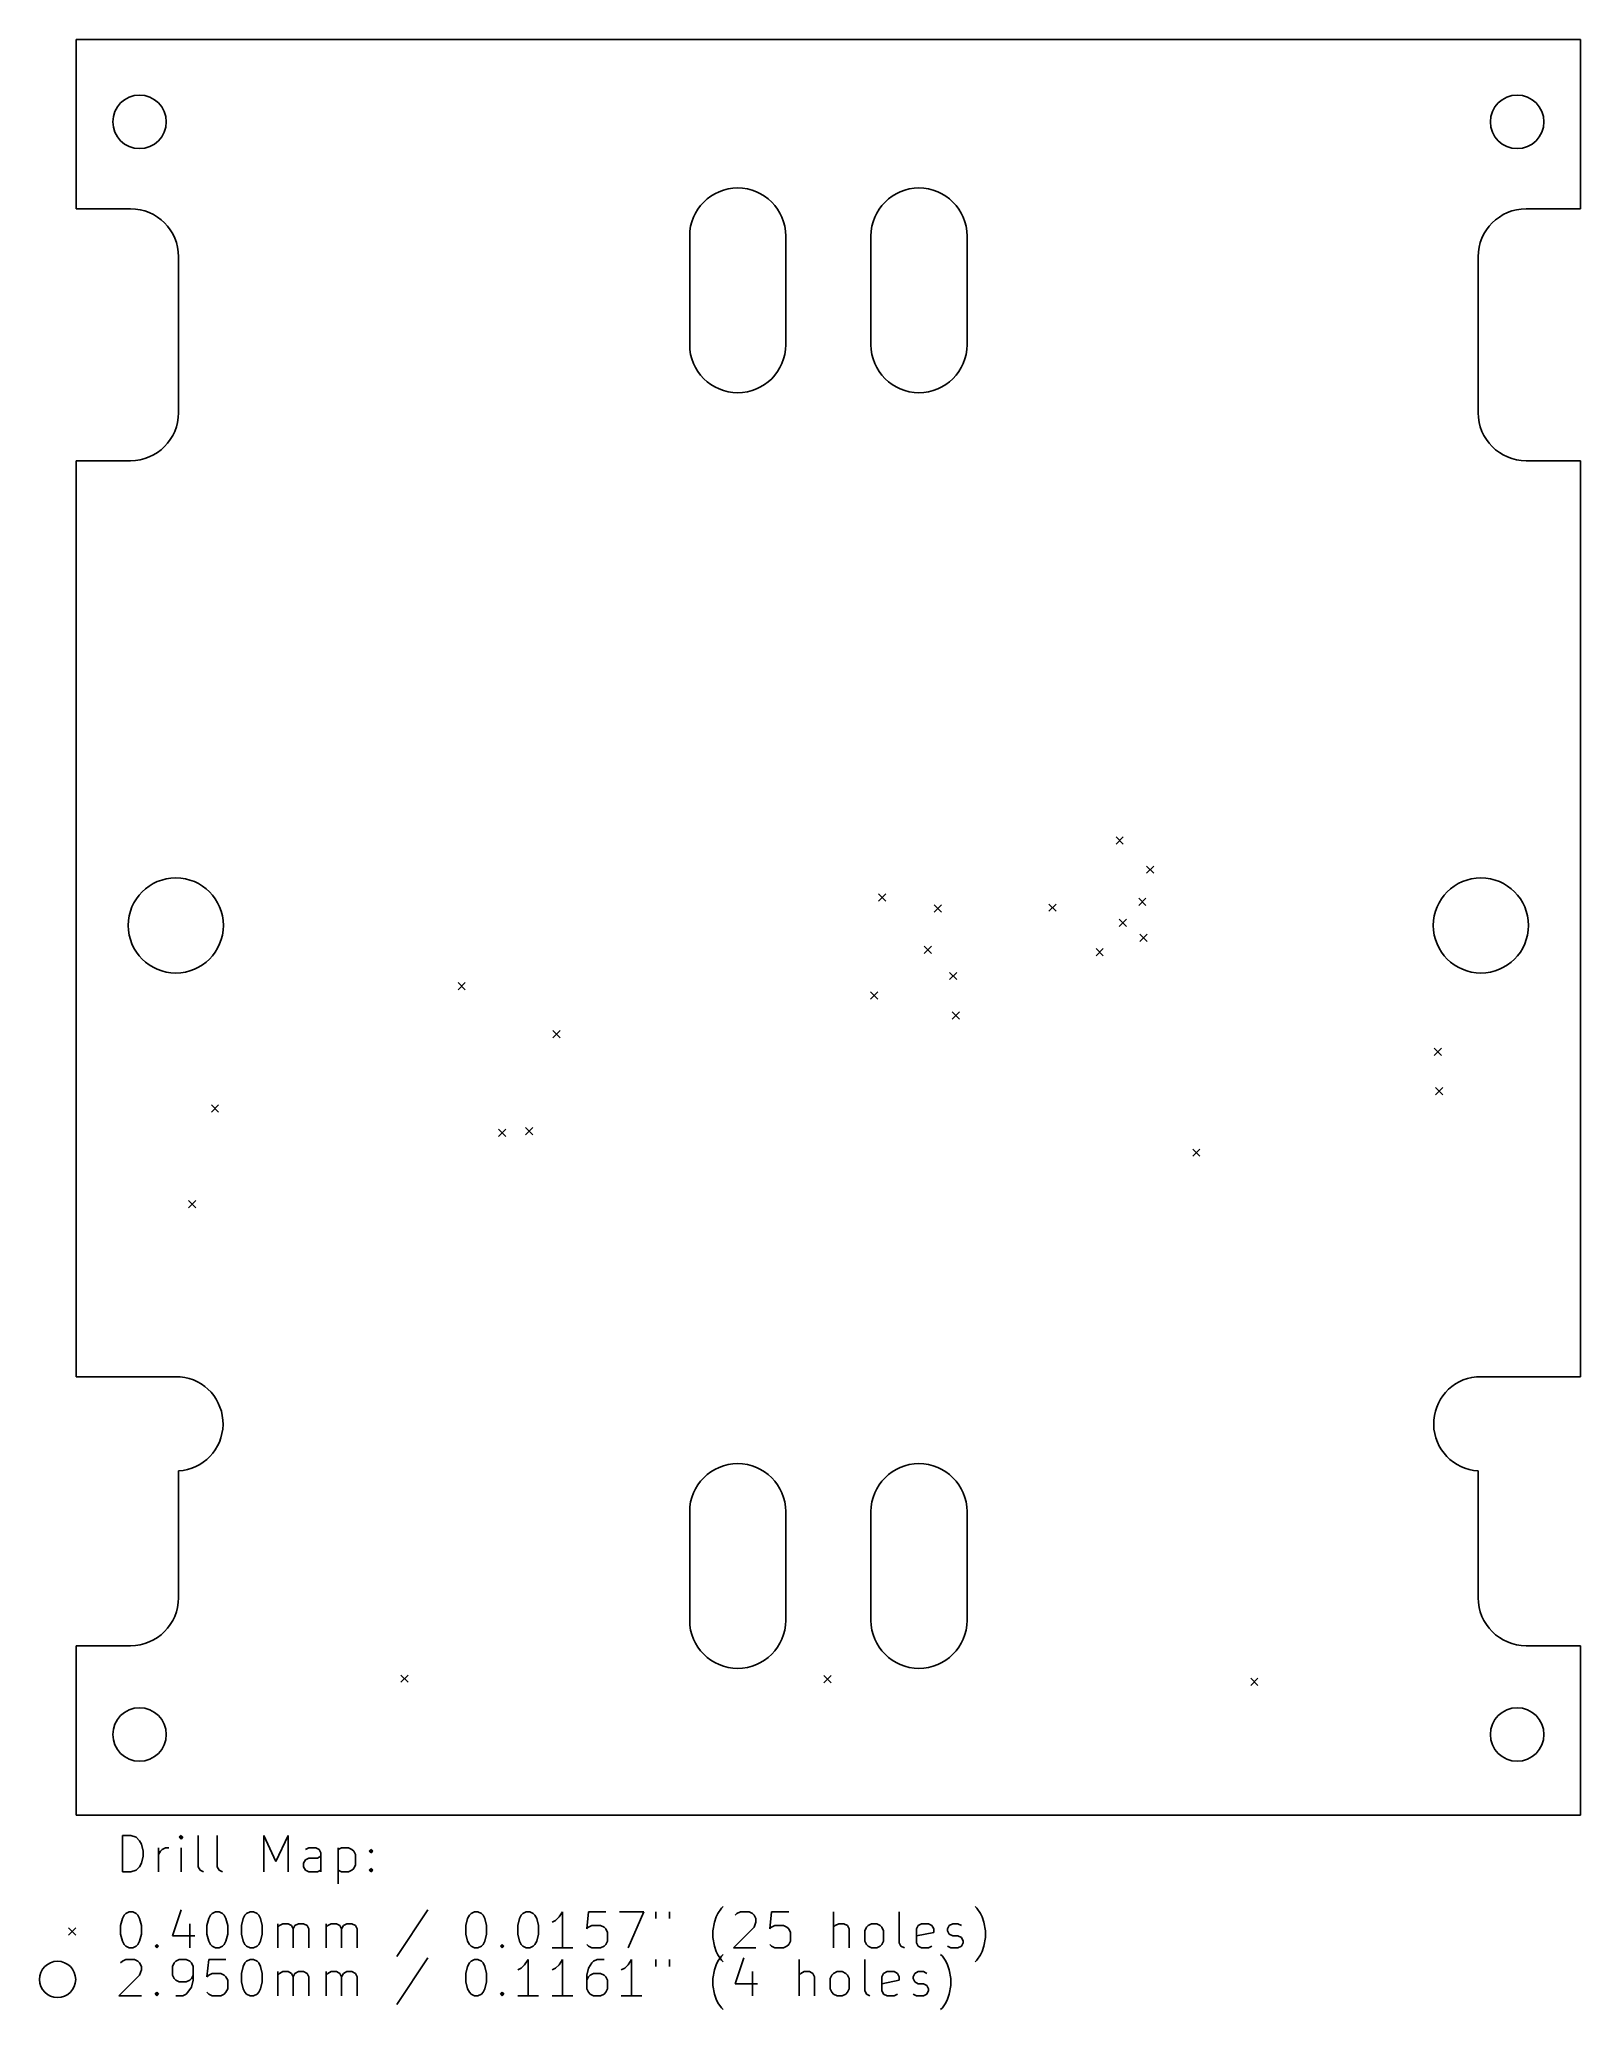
# Model space of a CAD drawing. Extents: x 101 to 186, y -174 to -66.
import ezdxf

# ---------------------------------------------------------------- set-up
doc = ezdxf.new("R2010")
doc.units = 0
doc.layers.add('BLACK', color=7, linetype='CONTINUOUS')

msp = doc.modelspace()

# ---------------------------------------------------------------- linework, layer by layer
at = {"layer": 'BLACK', "linetype": 'CONTINUOUS'}
for p, q in [((186, -65.75), (103, -65.75)), ((103, -65.75), (103, -75.1)), ((186, -73.1), (186, -65.75)), ((186, -75.1), (186, -73.1)), ((106, -75.1), (103, -75.1)), ((183, -75.1), (186, -75.1)), ((136.85, -76.6), (136.85, -82.6)), ((142.15, -76.6), (142.15, -82.6)), ((146.85, -76.6), (146.85, -82.6)), ((152.15, -76.6), (152.15, -82.6)), ((108.65, -77.75), (108.65, -86.35)), ((180.35, -77.75), (180.35, -86.35)), ((106, -89), (103, -89)), ((103, -89), (103, -139.557)), ((183, -89), (186, -89)), ((186, -89), (185.995, -139.557)), ((160.37, -109.76), (160.77, -110.16)), ((160.77, -109.76), (160.37, -110.16)), ((162.06, -111.37), (162.46, -111.77)), ((162.46, -111.37), (162.06, -111.77)), ((147.275, -112.905), (147.675, -113.305)), ((147.675, -112.905), (147.275, -113.305)), ((150.34, -113.51), (150.74, -113.91)), ((150.74, -113.51), (150.34, -113.91)), ((156.66, -113.47), (157.06, -113.87)), ((157.06, -113.47), (156.66, -113.87)), ((161.62, -113.15), (162.02, -113.55)), ((162.02, -113.15), (161.62, -113.55)), ((160.55, -114.3), (160.95, -114.7)), ((160.95, -114.3), (160.55, -114.7)), ((161.69, -115.13), (162.09, -115.53)), ((162.09, -115.13), (161.69, -115.53)), ((149.79, -115.79), (150.19, -116.19)), ((150.19, -115.79), (149.79, -116.19)), ((159.27, -115.93), (159.67, -116.33)), ((159.67, -115.93), (159.27, -116.33)), ((151.19, -117.24), (151.59, -117.64)), ((151.59, -117.24), (151.19, -117.64)), ((124.07, -117.8), (124.47, -118.2)), ((124.47, -117.8), (124.07, -118.2)), ((146.83, -118.31), (147.23, -118.71)), ((147.23, -118.31), (146.83, -118.71)), ((151.33, -119.42), (151.73, -119.82)), ((151.73, -119.42), (151.33, -119.82)), ((129.3, -120.445), (129.7, -120.845)), ((129.7, -120.445), (129.3, -120.845)), ((177.92, -121.42), (178.32, -121.82)), ((178.32, -121.42), (177.92, -121.82)), ((178, -123.6), (178.4, -124)), ((178.4, -123.6), (178, -124)), ((110.46, -124.55), (110.86, -124.95)), ((110.86, -124.55), (110.46, -124.95)), ((126.31, -125.9), (126.71, -126.3)), ((126.71, -125.9), (126.31, -126.3)), ((127.8, -125.8), (128.2, -126.2)), ((128.2, -125.8), (127.8, -126.2)), ((164.6, -126.99), (165, -127.39)), ((165, -126.99), (164.6, -127.39)), ((109.2, -129.83), (109.6, -130.23)), ((109.6, -129.83), (109.2, -130.23)), ((108.745, -139.557), (103, -139.557)), ((185.995, -139.557), (180.25, -139.557)), ((108.65, -151.75), (108.65, -144.75)), ((180.35, -151.75), (180.35, -144.75)), ((136.85, -153), (136.85, -147)), ((142.15, -153), (142.15, -147)), ((146.85, -147), (146.85, -153)), ((152.15, -153), (152.15, -147)), ((103, -154.4), (103, -163.75)), ((106, -154.4), (103, -154.4)), ((183, -154.4), (186, -154.4)), ((186, -156.45), (186, -154.4)), ((120.92, -156.02), (121.32, -156.42)), ((121.32, -156.02), (120.92, -156.42)), ((144.25, -156.05), (144.65, -156.45)), ((144.65, -156.05), (144.25, -156.45)), ((167.8, -156.19), (168.2, -156.59)), ((168.2, -156.19), (167.8, -156.59)), ((186, -163.75), (186, -156.45)), ((103, -163.75), (186, -163.75)), ((105.551, -166.88), (105.551, -164.88)), ((105.551, -164.88), (106.027, -164.88)), ((106.027, -164.88), (106.313, -164.975)), ((106.313, -164.975), (106.504, -165.165)), ((106.504, -165.165), (106.599, -165.356)), ((108.789, -164.88), (108.694, -164.975)), ((108.694, -164.975), (108.789, -165.07)), ((108.885, -164.975), (108.789, -164.88)), ((108.789, -164.88), (108.789, -165.07)), ((108.789, -165.07), (108.885, -164.975)), ((109.742, -166.594), (109.742, -164.88)), ((110.789, -166.594), (110.789, -164.88)), ((113.361, -166.88), (113.361, -164.88)), ((113.361, -164.88), (114.027, -166.308)), ((114.027, -166.308), (114.694, -164.88)), ((114.694, -164.88), (114.694, -166.88)), ((106.599, -165.356), (106.694, -165.737)), ((106.694, -166.023), (106.599, -166.404)), ((106.694, -165.737), (106.694, -166.023)), ((107.551, -166.88), (107.551, -165.546)), ((107.551, -165.927), (107.646, -165.737)), ((107.646, -165.737), (107.742, -165.642)), ((107.742, -165.642), (107.932, -165.546)), ((107.932, -165.546), (108.123, -165.546)), ((108.789, -166.88), (108.789, -165.546)), ((115.551, -166.404), (115.646, -166.213)), ((115.837, -165.546), (115.646, -165.642)), ((115.646, -166.213), (115.837, -166.118)), ((116.218, -165.546), (115.837, -165.546)), ((115.837, -166.118), (116.313, -166.118)), ((116.408, -165.642), (116.218, -165.546)), ((116.313, -166.118), (116.504, -166.023)), ((116.504, -165.832), (116.408, -165.642)), ((116.504, -166.88), (116.504, -165.832)), ((117.456, -165.546), (117.456, -167.546)), ((117.456, -165.642), (117.646, -165.546)), ((117.646, -165.546), (118.027, -165.546)), ((118.027, -165.546), (118.218, -165.642)), ((118.218, -165.642), (118.313, -165.737)), ((118.313, -165.737), (118.408, -165.927)), ((118.408, -165.927), (118.408, -166.499)), ((119.17, -165.737), (119.265, -165.642)), ((119.265, -165.832), (119.17, -165.737)), ((119.265, -165.642), (119.361, -165.737)), ((119.265, -165.642), (119.265, -165.832)), ((119.361, -165.737), (119.265, -165.832)), ((106.027, -166.88), (105.551, -166.88)), ((106.313, -166.785), (106.027, -166.88)), ((106.504, -166.594), (106.313, -166.785)), ((106.599, -166.404), (106.504, -166.594)), ((109.837, -166.785), (109.742, -166.594)), ((110.027, -166.88), (109.837, -166.785)), ((110.885, -166.785), (110.789, -166.594)), ((111.075, -166.88), (110.885, -166.785)), ((115.551, -166.594), (115.551, -166.404)), ((115.646, -166.785), (115.551, -166.594)), ((115.837, -166.88), (115.646, -166.785)), ((116.313, -166.88), (115.837, -166.88)), ((116.504, -166.785), (116.313, -166.88)), ((117.646, -166.88), (117.456, -166.785)), ((118.027, -166.88), (117.646, -166.88)), ((118.218, -166.785), (118.027, -166.88)), ((118.313, -166.689), (118.218, -166.785)), ((118.408, -166.499), (118.313, -166.689)), ((119.17, -166.785), (119.265, -166.689)), ((119.265, -166.88), (119.17, -166.785)), ((119.265, -166.689), (119.361, -166.785)), ((119.265, -166.689), (119.265, -166.88)), ((119.361, -166.785), (119.265, -166.88)), ((105.456, -169.842), (105.551, -169.461)), ((105.551, -169.461), (105.646, -169.27)), ((105.646, -169.27), (105.742, -169.175)), ((105.742, -169.175), (105.932, -169.08)), ((105.932, -169.08), (106.123, -169.08)), ((106.123, -169.08), (106.313, -169.175)), ((106.313, -169.175), (106.408, -169.27)), ((106.408, -169.27), (106.504, -169.461)), ((106.504, -169.461), (106.599, -169.842)), ((108.789, -168.985), (108.313, -170.413)), ((110.218, -169.842), (110.313, -169.461)), ((110.313, -169.461), (110.408, -169.27)), ((110.408, -169.27), (110.504, -169.175)), ((110.504, -169.175), (110.694, -169.08)), ((110.694, -169.08), (110.885, -169.08)), ((110.885, -169.08), (111.075, -169.175)), ((111.075, -169.175), (111.17, -169.27)), ((111.17, -169.27), (111.265, -169.461)), ((111.265, -169.461), (111.361, -169.842)), ((112.123, -169.842), (112.218, -169.461)), ((112.218, -169.461), (112.313, -169.27)), ((112.313, -169.27), (112.408, -169.175)), ((112.408, -169.175), (112.599, -169.08)), ((112.599, -169.08), (112.789, -169.08)), ((112.789, -169.08), (112.98, -169.175)), ((112.98, -169.175), (113.075, -169.27)), ((113.075, -169.27), (113.17, -169.461)), ((113.17, -169.461), (113.265, -169.842)), ((122.408, -168.985), (120.694, -171.556)), ((124.504, -169.842), (124.599, -169.461)), ((124.599, -169.461), (124.694, -169.27)), ((124.694, -169.27), (124.789, -169.175)), ((124.789, -169.175), (124.98, -169.08)), ((124.98, -169.08), (125.17, -169.08)), ((125.17, -169.08), (125.361, -169.175)), ((125.361, -169.175), (125.456, -169.27)), ((125.456, -169.27), (125.551, -169.461)), ((125.551, -169.461), (125.646, -169.842)), ((127.361, -169.842), (127.456, -169.461)), ((127.456, -169.461), (127.551, -169.27)), ((127.551, -169.27), (127.646, -169.175)), ((127.646, -169.175), (127.837, -169.08)), ((127.837, -169.08), (128.027, -169.08)), ((128.027, -169.08), (128.218, -169.175)), ((128.218, -169.175), (128.313, -169.27)), ((128.313, -169.27), (128.408, -169.461)), ((128.408, -169.461), (128.504, -169.842)), ((129.456, -169.556), (129.265, -169.651)), ((129.646, -169.365), (129.456, -169.556)), ((129.837, -169.08), (129.646, -169.365)), ((129.837, -171.08), (129.837, -169.08)), ((131.265, -169.08), (131.17, -170.032)), ((132.218, -169.08), (131.265, -169.08)), ((132.98, -169.08), (134.313, -169.08)), ((134.313, -169.08), (133.456, -171.08)), ((134.98, -169.08), (134.98, -169.461)), ((135.742, -169.08), (135.742, -169.461)), ((138.218, -169.651), (138.313, -169.365)), ((138.313, -169.365), (138.408, -169.175)), ((138.408, -169.175), (138.599, -168.889)), ((138.599, -168.889), (138.694, -168.794)), ((139.361, -169.27), (139.456, -169.175)), ((139.456, -169.175), (139.646, -169.08)), ((139.646, -169.08), (140.123, -169.08)), ((140.123, -169.08), (140.313, -169.175)), ((140.313, -169.175), (140.408, -169.27)), ((140.408, -169.27), (140.504, -169.461)), ((140.504, -169.461), (140.504, -169.651)), ((141.361, -169.08), (141.265, -170.032)), ((142.313, -169.08), (141.361, -169.08)), ((144.789, -171.08), (144.789, -169.08)), ((148.408, -170.794), (148.408, -169.08)), ((152.694, -168.889), (152.599, -168.794)), ((152.885, -169.175), (152.694, -168.889)), ((152.98, -169.365), (152.885, -169.175)), ((153.075, -169.651), (152.98, -169.365)), ((102.575, -169.975), (102.975, -170.375)), ((102.975, -169.975), (102.575, -170.375)), ((105.456, -170.318), (105.456, -169.842)), ((105.551, -170.699), (105.456, -170.318)), ((105.646, -170.889), (105.551, -170.699)), ((106.504, -170.699), (106.408, -170.889)), ((106.599, -170.318), (106.504, -170.699)), ((106.599, -169.842), (106.599, -170.318)), ((108.313, -170.413), (109.551, -170.413)), ((109.265, -169.746), (109.265, -171.08)), ((110.218, -170.318), (110.218, -169.842)), ((110.313, -170.699), (110.218, -170.318)), ((110.408, -170.889), (110.313, -170.699)), ((111.265, -170.699), (111.17, -170.889)), ((111.361, -170.318), (111.265, -170.699)), ((111.361, -169.842), (111.361, -170.318)), ((112.123, -170.318), (112.123, -169.842)), ((112.218, -170.699), (112.123, -170.318)), ((112.313, -170.889), (112.218, -170.699)), ((113.17, -170.699), (113.075, -170.889)), ((113.265, -170.318), (113.17, -170.699)), ((113.265, -169.842), (113.265, -170.318)), ((114.123, -171.08), (114.123, -169.746)), ((114.123, -169.937), (114.218, -169.842)), ((114.218, -169.842), (114.408, -169.746)), ((114.408, -169.746), (114.694, -169.746)), ((114.694, -169.746), (114.885, -169.842)), ((114.885, -169.842), (114.98, -170.032)), ((114.98, -170.032), (115.075, -169.842)), ((114.98, -170.032), (114.98, -171.08)), ((115.075, -169.842), (115.265, -169.746)), ((115.265, -169.746), (115.551, -169.746)), ((115.551, -169.746), (115.742, -169.842)), ((115.742, -169.842), (115.837, -170.032)), ((115.837, -170.032), (115.837, -171.08)), ((116.789, -171.08), (116.789, -169.746)), ((116.789, -169.937), (116.885, -169.842)), ((116.885, -169.842), (117.075, -169.746)), ((117.075, -169.746), (117.361, -169.746)), ((117.361, -169.746), (117.551, -169.842)), ((117.551, -169.842), (117.646, -170.032)), ((117.646, -170.032), (117.742, -169.842)), ((117.646, -170.032), (117.646, -171.08)), ((117.742, -169.842), (117.932, -169.746)), ((117.932, -169.746), (118.218, -169.746)), ((118.218, -169.746), (118.408, -169.842)), ((118.408, -169.842), (118.504, -170.032)), ((118.504, -170.032), (118.504, -171.08)), ((124.504, -170.318), (124.504, -169.842)), ((124.599, -170.699), (124.504, -170.318)), ((124.694, -170.889), (124.599, -170.699)), ((125.551, -170.699), (125.456, -170.889)), ((125.646, -170.318), (125.551, -170.699)), ((125.646, -169.842), (125.646, -170.318)), ((127.361, -170.318), (127.361, -169.842)), ((127.456, -170.699), (127.361, -170.318)), ((127.551, -170.889), (127.456, -170.699)), ((128.408, -170.699), (128.313, -170.889)), ((128.504, -170.318), (128.408, -170.699)), ((128.504, -169.842), (128.504, -170.318)), ((131.17, -170.032), (131.265, -169.937)), ((131.265, -169.937), (131.456, -169.842)), ((131.456, -169.842), (131.932, -169.842)), ((131.932, -169.842), (132.123, -169.937)), ((132.123, -169.937), (132.218, -170.032)), ((132.218, -170.032), (132.313, -170.223)), ((132.313, -170.699), (132.218, -170.889)), ((132.313, -170.223), (132.313, -170.699)), ((138.123, -170.127), (138.218, -169.651)), ((138.123, -170.508), (138.123, -170.127)), ((138.218, -170.985), (138.123, -170.508)), ((140.408, -169.937), (139.265, -171.08)), ((140.504, -169.651), (140.408, -169.937)), ((141.265, -170.032), (141.361, -169.937)), ((141.361, -169.937), (141.551, -169.842)), ((141.551, -169.842), (142.027, -169.842)), ((142.027, -169.842), (142.218, -169.937)), ((142.218, -169.937), (142.313, -170.032)), ((142.313, -170.032), (142.408, -170.223)), ((142.408, -170.699), (142.313, -170.889)), ((142.408, -170.223), (142.408, -170.699)), ((144.885, -169.842), (144.789, -169.937)), ((145.075, -169.746), (144.885, -169.842)), ((145.361, -169.746), (145.075, -169.746)), ((145.551, -169.842), (145.361, -169.746)), ((145.646, -170.032), (145.551, -169.842)), ((145.646, -171.08), (145.646, -170.032)), ((146.504, -170.127), (146.599, -169.937)), ((146.504, -170.699), (146.504, -170.127)), ((146.599, -170.889), (146.504, -170.699)), ((146.599, -169.937), (146.694, -169.842)), ((146.694, -169.842), (146.885, -169.746)), ((146.885, -169.746), (147.17, -169.746)), ((147.17, -169.746), (147.361, -169.842)), ((147.361, -169.842), (147.456, -169.937)), ((147.456, -169.937), (147.551, -170.127)), ((147.551, -170.699), (147.456, -170.889)), ((147.551, -170.127), (147.551, -170.699)), ((149.361, -170.032), (149.456, -169.842)), ((149.361, -170.794), (149.361, -170.032)), ((150.313, -170.223), (149.361, -170.413)), ((149.456, -169.842), (149.646, -169.746)), ((149.646, -169.746), (150.027, -169.746)), ((150.027, -169.746), (150.218, -169.842)), ((150.218, -169.842), (150.313, -170.032)), ((150.313, -170.032), (150.313, -170.223)), ((151.075, -170.032), (151.17, -169.842)), ((151.075, -170.127), (151.075, -170.032)), ((151.17, -170.318), (151.075, -170.127)), ((151.17, -169.842), (151.361, -169.746)), ((151.361, -170.413), (151.17, -170.318)), ((151.361, -169.746), (151.646, -169.746)), ((151.646, -170.413), (151.361, -170.413)), ((151.646, -169.746), (151.837, -169.842)), ((151.837, -170.508), (151.646, -170.413)), ((151.932, -170.699), (151.837, -170.508)), ((151.932, -170.794), (151.932, -170.699)), ((153.17, -170.127), (153.075, -169.651)), ((153.075, -170.985), (153.17, -170.508)), ((153.17, -170.508), (153.17, -170.127)), ((105.551, -171.815), (105.742, -171.72)), ((105.742, -170.985), (105.646, -170.889)), ((105.932, -171.08), (105.742, -170.985)), ((105.742, -171.72), (106.218, -171.72)), ((106.123, -171.08), (105.932, -171.08)), ((106.313, -170.985), (106.123, -171.08)), ((106.218, -171.72), (106.408, -171.815)), ((106.408, -170.889), (106.313, -170.985)), ((107.361, -170.985), (107.456, -170.889)), ((107.456, -171.08), (107.361, -170.985)), ((107.456, -170.889), (107.551, -170.985)), ((107.456, -170.889), (107.456, -171.08)), ((107.551, -170.985), (107.456, -171.08)), ((108.694, -171.72), (108.504, -171.815)), ((109.075, -171.72), (108.694, -171.72)), ((109.265, -171.815), (109.075, -171.72)), ((110.313, -171.72), (110.218, -172.672)), ((111.265, -171.72), (110.313, -171.72)), ((110.504, -170.985), (110.408, -170.889)), ((110.694, -171.08), (110.504, -170.985)), ((110.885, -171.08), (110.694, -171.08)), ((111.075, -170.985), (110.885, -171.08)), ((111.17, -170.889), (111.075, -170.985)), ((112.408, -170.985), (112.313, -170.889)), ((112.599, -171.08), (112.408, -170.985)), ((112.408, -171.815), (112.599, -171.72)), ((112.789, -171.08), (112.599, -171.08)), ((112.599, -171.72), (112.789, -171.72)), ((112.98, -170.985), (112.789, -171.08)), ((112.789, -171.72), (112.98, -171.815)), ((113.075, -170.889), (112.98, -170.985)), ((122.408, -171.625), (120.694, -174.196)), ((124.789, -170.985), (124.694, -170.889)), ((124.98, -171.08), (124.789, -170.985)), ((124.789, -171.815), (124.98, -171.72)), ((125.17, -171.08), (124.98, -171.08)), ((124.98, -171.72), (125.17, -171.72)), ((125.361, -170.985), (125.17, -171.08)), ((125.17, -171.72), (125.361, -171.815)), ((125.456, -170.889), (125.361, -170.985)), ((126.408, -170.985), (126.504, -170.889)), ((126.504, -171.08), (126.408, -170.985)), ((126.504, -170.889), (126.599, -170.985)), ((126.504, -170.889), (126.504, -171.08)), ((126.599, -170.985), (126.504, -171.08)), ((127.646, -170.985), (127.551, -170.889)), ((127.837, -171.08), (127.646, -170.985)), ((127.932, -171.72), (127.742, -172.005)), ((128.027, -171.08), (127.837, -171.08)), ((127.932, -173.72), (127.932, -171.72)), ((128.218, -170.985), (128.027, -171.08)), ((128.313, -170.889), (128.218, -170.985)), ((130.408, -171.08), (129.265, -171.08)), ((129.837, -171.72), (129.646, -172.005)), ((129.837, -173.72), (129.837, -171.72)), ((131.265, -170.985), (131.17, -170.889)), ((131.456, -171.08), (131.265, -170.985)), ((131.932, -171.08), (131.456, -171.08)), ((131.742, -171.72), (131.551, -171.815)), ((132.123, -171.72), (131.742, -171.72)), ((132.123, -170.985), (131.932, -171.08)), ((132.218, -170.889), (132.123, -170.985)), ((133.646, -171.72), (133.456, -172.005)), ((133.646, -173.72), (133.646, -171.72)), ((134.98, -171.72), (134.98, -172.101)), ((135.742, -171.72), (135.742, -172.101)), ((138.313, -171.27), (138.218, -170.985)), ((138.408, -171.461), (138.313, -171.27)), ((138.599, -171.746), (138.408, -171.461)), ((138.408, -171.815), (138.599, -171.529)), ((138.599, -171.529), (138.694, -171.434)), ((138.694, -171.842), (138.599, -171.746)), ((139.265, -171.08), (140.504, -171.08)), ((139.837, -171.625), (139.361, -173.053)), ((141.361, -170.985), (141.265, -170.889)), ((141.551, -171.08), (141.361, -170.985)), ((142.027, -171.08), (141.551, -171.08)), ((142.218, -170.985), (142.027, -171.08)), ((142.313, -170.889), (142.218, -170.985)), ((142.885, -173.72), (142.885, -171.72)), ((146.504, -173.434), (146.504, -171.72)), ((146.694, -170.985), (146.599, -170.889)), ((146.885, -171.08), (146.694, -170.985)), ((147.17, -171.08), (146.885, -171.08)), ((147.361, -170.985), (147.17, -171.08)), ((147.456, -170.889), (147.361, -170.985)), ((148.504, -170.985), (148.408, -170.794)), ((148.694, -171.08), (148.504, -170.985)), ((149.456, -170.985), (149.361, -170.794)), ((149.646, -171.08), (149.456, -170.985)), ((150.027, -171.08), (149.646, -171.08)), ((150.218, -170.985), (150.027, -171.08)), ((150.789, -171.529), (150.694, -171.434)), ((150.98, -171.815), (150.789, -171.529)), ((151.075, -170.985), (151.265, -171.08)), ((151.265, -171.08), (151.646, -171.08)), ((151.646, -171.08), (151.837, -170.985)), ((151.837, -170.985), (151.932, -170.794)), ((152.599, -171.842), (152.694, -171.746)), ((152.694, -171.746), (152.885, -171.461)), ((152.885, -171.461), (152.98, -171.27)), ((152.98, -171.27), (153.075, -170.985)), ((106.504, -172.577), (105.361, -173.72)), ((105.456, -171.91), (105.551, -171.815)), ((106.408, -171.815), (106.504, -171.91)), ((106.504, -171.91), (106.599, -172.101)), ((106.599, -172.291), (106.504, -172.577)), ((106.599, -172.101), (106.599, -172.291)), ((108.408, -171.91), (108.313, -172.101)), ((108.313, -172.101), (108.313, -172.577)), ((108.313, -172.577), (108.408, -172.767)), ((108.504, -171.815), (108.408, -171.91)), ((108.408, -172.767), (108.504, -172.863)), ((108.504, -172.863), (108.694, -172.958)), ((109.075, -172.958), (109.265, -172.863)), ((109.361, -171.91), (109.265, -171.815)), ((109.265, -172.863), (109.361, -172.767)), ((109.456, -172.101), (109.361, -171.91)), ((109.361, -172.767), (109.456, -172.577)), ((109.361, -173.244), (109.456, -172.863)), ((109.456, -172.863), (109.456, -172.101)), ((110.218, -172.672), (110.313, -172.577)), ((110.313, -172.577), (110.504, -172.482)), ((110.504, -172.482), (110.98, -172.482)), ((110.98, -172.482), (111.17, -172.577)), ((111.17, -172.577), (111.265, -172.672)), ((111.265, -172.672), (111.361, -172.863)), ((111.361, -172.863), (111.361, -173.339)), ((112.123, -172.482), (112.218, -172.101)), ((112.123, -172.958), (112.123, -172.482)), ((112.218, -172.101), (112.313, -171.91)), ((112.313, -171.91), (112.408, -171.815)), ((112.98, -171.815), (113.075, -171.91)), ((113.075, -171.91), (113.17, -172.101)), ((113.17, -172.101), (113.265, -172.482)), ((113.265, -172.482), (113.265, -172.958)), ((114.123, -173.72), (114.123, -172.386)), ((114.123, -172.577), (114.218, -172.482)), ((114.218, -172.482), (114.408, -172.386)), ((114.408, -172.386), (114.694, -172.386)), ((114.694, -172.386), (114.885, -172.482)), ((114.885, -172.482), (114.98, -172.672)), ((114.98, -172.672), (115.075, -172.482)), ((114.98, -172.672), (114.98, -173.72)), ((115.075, -172.482), (115.265, -172.386)), ((115.265, -172.386), (115.551, -172.386)), ((115.551, -172.386), (115.742, -172.482)), ((115.742, -172.482), (115.837, -172.672)), ((115.837, -172.672), (115.837, -173.72)), ((116.789, -173.72), (116.789, -172.386)), ((116.789, -172.577), (116.885, -172.482)), ((116.885, -172.482), (117.075, -172.386)), ((117.075, -172.386), (117.361, -172.386)), ((117.361, -172.386), (117.551, -172.482)), ((117.551, -172.482), (117.646, -172.672)), ((117.646, -172.672), (117.742, -172.482)), ((117.646, -172.672), (117.646, -173.72)), ((117.742, -172.482), (117.932, -172.386)), ((117.932, -172.386), (118.218, -172.386)), ((118.218, -172.386), (118.408, -172.482)), ((118.408, -172.482), (118.504, -172.672)), ((118.504, -172.672), (118.504, -173.72)), ((124.504, -172.482), (124.599, -172.101)), ((124.504, -172.958), (124.504, -172.482)), ((124.599, -172.101), (124.694, -171.91)), ((124.694, -171.91), (124.789, -171.815)), ((125.361, -171.815), (125.456, -171.91)), ((125.456, -171.91), (125.551, -172.101)), ((125.551, -172.101), (125.646, -172.482)), ((125.646, -172.482), (125.646, -172.958)), ((127.551, -172.196), (127.361, -172.291)), ((127.742, -172.005), (127.551, -172.196)), ((129.456, -172.196), (129.265, -172.291)), ((129.646, -172.005), (129.456, -172.196)), ((131.265, -172.196), (131.17, -172.577)), ((131.17, -172.577), (131.17, -173.339)), ((131.265, -172.672), (131.17, -172.863)), ((131.456, -171.91), (131.265, -172.196)), ((131.361, -172.577), (131.265, -172.672)), ((131.551, -172.482), (131.361, -172.577)), ((131.551, -171.815), (131.456, -171.91)), ((131.932, -172.482), (131.551, -172.482)), ((132.123, -172.577), (131.932, -172.482)), ((132.218, -172.672), (132.123, -172.577)), ((132.313, -172.863), (132.218, -172.672)), ((132.313, -173.339), (132.313, -172.863)), ((133.265, -172.196), (133.075, -172.291)), ((133.456, -172.005), (133.265, -172.196)), ((138.123, -172.767), (138.218, -172.291)), ((138.123, -173.148), (138.123, -172.767)), ((138.218, -172.291), (138.313, -172.005)), ((138.313, -172.005), (138.408, -171.815)), ((140.313, -172.386), (140.313, -173.72)), ((142.98, -172.482), (142.885, -172.577)), ((143.17, -172.386), (142.98, -172.482)), ((143.456, -172.386), (143.17, -172.386)), ((143.646, -172.482), (143.456, -172.386)), ((143.742, -172.672), (143.646, -172.482)), ((143.742, -173.72), (143.742, -172.672)), ((144.599, -172.767), (144.694, -172.577)), ((144.599, -173.339), (144.599, -172.767)), ((144.694, -172.577), (144.789, -172.482)), ((144.789, -172.482), (144.98, -172.386)), ((144.98, -172.386), (145.265, -172.386)), ((145.265, -172.386), (145.456, -172.482)), ((145.456, -172.482), (145.551, -172.577)), ((145.551, -172.577), (145.646, -172.767)), ((145.646, -172.767), (145.646, -173.339)), ((147.456, -172.672), (147.551, -172.482)), ((147.456, -173.434), (147.456, -172.672)), ((148.408, -172.863), (147.456, -173.053)), ((147.551, -172.482), (147.742, -172.386)), ((147.742, -172.386), (148.123, -172.386)), ((148.123, -172.386), (148.313, -172.482)), ((148.313, -172.482), (148.408, -172.672)), ((148.408, -172.672), (148.408, -172.863)), ((149.17, -172.672), (149.265, -172.482)), ((149.17, -172.767), (149.17, -172.672)), ((149.265, -172.958), (149.17, -172.767)), ((149.265, -172.482), (149.456, -172.386)), ((149.456, -172.386), (149.742, -172.386)), ((149.742, -172.386), (149.932, -172.482)), ((151.075, -172.005), (150.98, -171.815)), ((151.17, -172.291), (151.075, -172.005)), ((151.265, -172.767), (151.17, -172.291)), ((151.265, -173.148), (151.265, -172.767)), ((105.361, -173.72), (106.599, -173.72)), ((107.361, -173.625), (107.456, -173.529)), ((107.456, -173.72), (107.361, -173.625)), ((107.456, -173.529), (107.551, -173.625)), ((107.456, -173.529), (107.456, -173.72)), ((107.551, -173.625), (107.456, -173.72)), ((108.504, -173.72), (108.885, -173.72)), ((108.694, -172.958), (109.075, -172.958)), ((108.885, -173.72), (109.075, -173.625)), ((109.075, -173.625), (109.17, -173.529)), ((109.17, -173.529), (109.361, -173.244)), ((110.313, -173.625), (110.218, -173.529)), ((110.504, -173.72), (110.313, -173.625)), ((110.98, -173.72), (110.504, -173.72)), ((111.17, -173.625), (110.98, -173.72)), ((111.265, -173.529), (111.17, -173.625)), ((111.361, -173.339), (111.265, -173.529)), ((112.218, -173.339), (112.123, -172.958)), ((112.313, -173.529), (112.218, -173.339)), ((112.408, -173.625), (112.313, -173.529)), ((112.599, -173.72), (112.408, -173.625)), ((112.789, -173.72), (112.599, -173.72)), ((112.98, -173.625), (112.789, -173.72)), ((113.075, -173.529), (112.98, -173.625)), ((113.17, -173.339), (113.075, -173.529)), ((113.265, -172.958), (113.17, -173.339)), ((124.599, -173.339), (124.504, -172.958)), ((124.694, -173.529), (124.599, -173.339)), ((124.789, -173.625), (124.694, -173.529)), ((124.98, -173.72), (124.789, -173.625)), ((125.17, -173.72), (124.98, -173.72)), ((125.361, -173.625), (125.17, -173.72)), ((125.456, -173.529), (125.361, -173.625)), ((125.551, -173.339), (125.456, -173.529)), ((125.646, -172.958), (125.551, -173.339)), ((126.408, -173.625), (126.504, -173.529)), ((126.504, -173.72), (126.408, -173.625)), ((126.504, -173.529), (126.599, -173.625)), ((126.504, -173.529), (126.504, -173.72)), ((126.599, -173.625), (126.504, -173.72)), ((128.504, -173.72), (127.361, -173.72)), ((130.408, -173.72), (129.265, -173.72)), ((131.17, -173.339), (131.265, -173.529)), ((131.265, -173.529), (131.361, -173.625)), ((131.361, -173.625), (131.551, -173.72)), ((131.551, -173.72), (131.932, -173.72)), ((131.932, -173.72), (132.123, -173.625)), ((132.123, -173.625), (132.218, -173.529)), ((132.218, -173.529), (132.313, -173.339)), ((134.218, -173.72), (133.075, -173.72)), ((138.218, -173.625), (138.123, -173.148)), ((138.313, -173.91), (138.218, -173.625)), ((138.408, -174.101), (138.313, -173.91)), ((139.361, -173.053), (140.599, -173.053)), ((144.694, -173.529), (144.599, -173.339)), ((144.789, -173.625), (144.694, -173.529)), ((144.98, -173.72), (144.789, -173.625)), ((145.265, -173.72), (144.98, -173.72)), ((145.456, -173.625), (145.265, -173.72)), ((145.551, -173.529), (145.456, -173.625)), ((145.646, -173.339), (145.551, -173.529)), ((146.599, -173.625), (146.504, -173.434)), ((146.789, -173.72), (146.599, -173.625)), ((147.551, -173.625), (147.456, -173.434)), ((147.742, -173.72), (147.551, -173.625)), ((148.123, -173.72), (147.742, -173.72)), ((148.313, -173.625), (148.123, -173.72)), ((149.17, -173.625), (149.361, -173.72)), ((149.456, -173.053), (149.265, -172.958)), ((149.361, -173.72), (149.742, -173.72)), ((149.742, -173.053), (149.456, -173.053)), ((149.932, -173.148), (149.742, -173.053)), ((149.742, -173.72), (149.932, -173.625)), ((150.027, -173.339), (149.932, -173.148)), ((149.932, -173.625), (150.027, -173.434)), ((150.027, -173.434), (150.027, -173.339)), ((150.98, -174.101), (151.075, -173.91)), ((151.075, -173.91), (151.17, -173.625)), ((151.17, -173.625), (151.265, -173.148)), ((138.599, -174.386), (138.408, -174.101)), ((138.694, -174.482), (138.599, -174.386)), ((150.694, -174.482), (150.789, -174.386)), ((150.789, -174.386), (150.98, -174.101))]:
    msp.add_line(p, q, dxfattribs=at)
at = {"layer": 'BLACK'}
for centre, radius in [((106.5, -70.3), 1.475), ((182.5, -70.3), 1.475), ((108.5, -114.65), 2.625), ((180.5, -114.65), 2.625), ((106.5, -159.3), 1.475), ((182.5, -159.3), 1.475), ((101.975, -172.815), 1)]:
    msp.add_circle(centre, radius, dxfattribs=at)
for centre, radius, start, end in [((139.5, -76.6), 2.65, 0, 180), ((149.5, -76.6), 2.65, 0, 180), ((106, -77.75), 2.65, 0, 90), ((183, -77.75), 2.65, 90, 180), ((139.5, -82.6), 2.65, -180, 0), ((149.5, -82.6), 2.65, -180, 0), ((106, -86.35), 2.65, -90, 0), ((183, -86.35), 2.65, -180, -90), ((108.5, -142.15), 2.604, -86.6982, 84.6107), ((180.5, -142.15), 2.605, -264.492, -93.3015), ((139.5, -147), 2.65, 0, 180), ((149.5, -147), 2.65, 0, 180), ((106, -151.75), 2.65, -90, 0), ((183, -151.75), 2.65, -180, -90), ((139.5, -153), 2.65, -180, 0), ((149.5, -153), 2.65, -180, 0)]:
    msp.add_arc(centre, radius, start, end, dxfattribs=at)

doc.saveas('drawing.dxf')
